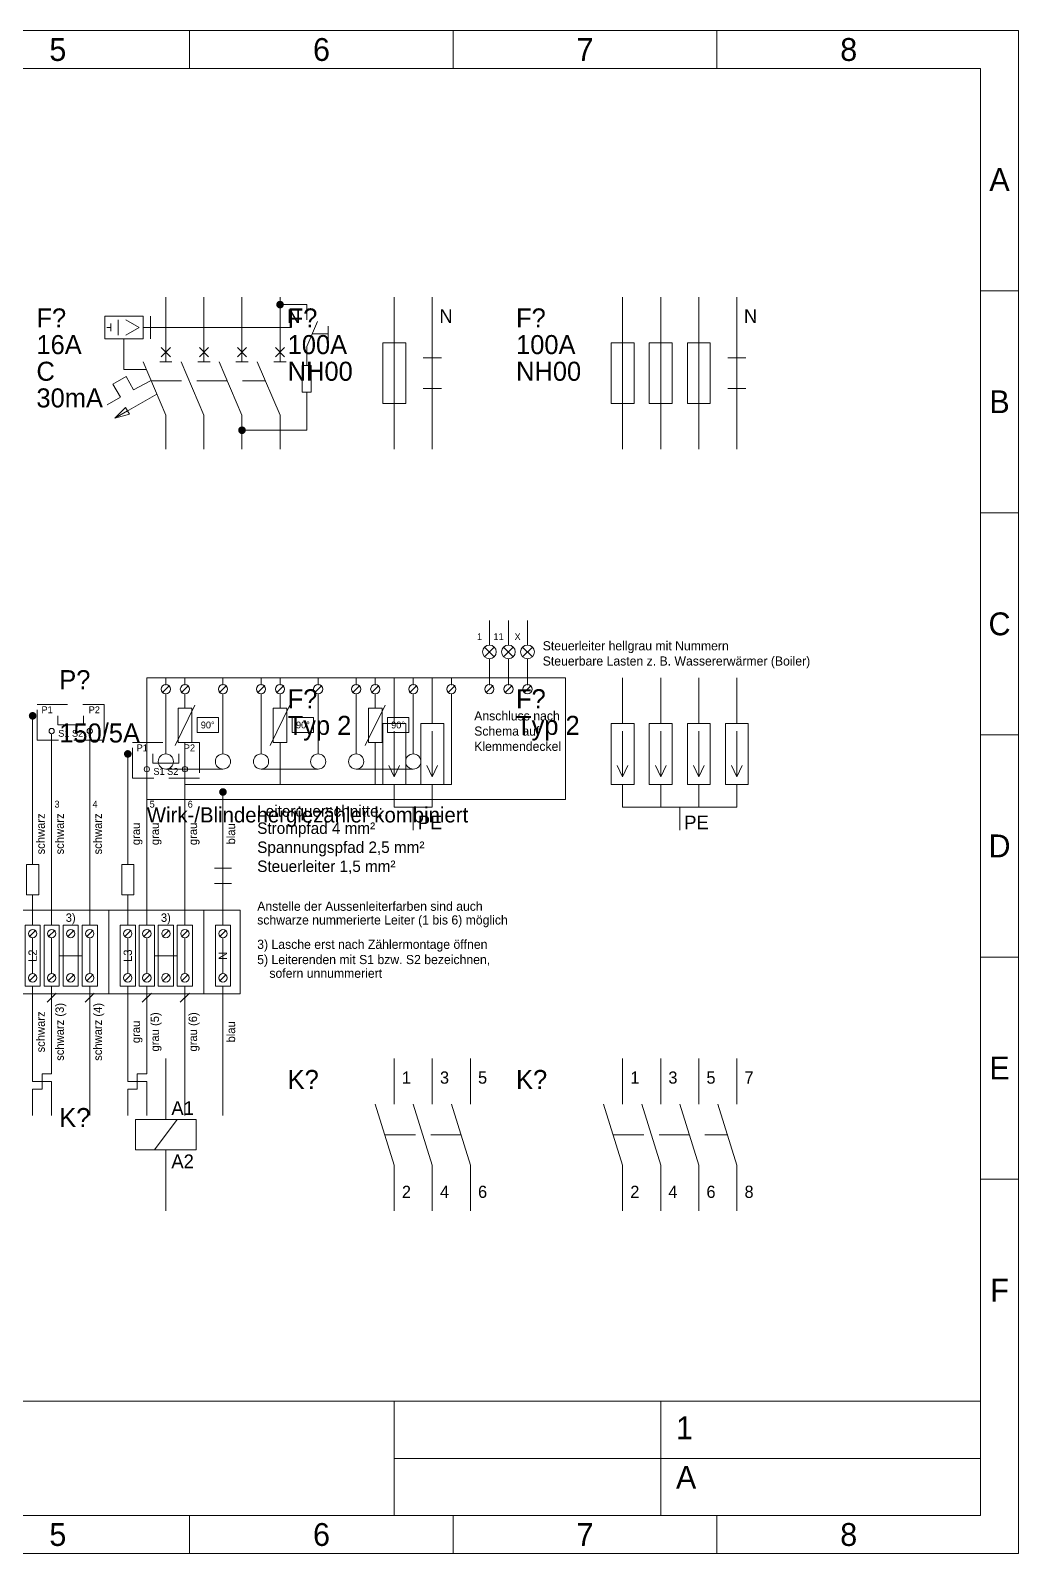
# Model space of a CAD drawing. Header units: millimetres. Extents: x 5 to 292, y 0 to 205.
# Drawn here: x 162.2 to 292, y 5 to 205 of the extents above; entities that cross this region are included whole.
import ezdxf
from ezdxf.enums import TextEntityAlignment as Align

# ---------------------------------------------------------------- set-up
doc = ezdxf.new("R2010")
doc.units = ezdxf.units.MM
doc.linetypes.add('DASHED', pattern=[6, 4, -2])
for name, color, linetype, lineweight in [('SCH_RAHMEN', 7, 'Continuous', 0), ('SCH_SCHRIFTFELD', 7, 'Continuous', 0), ('SCH_SYMBOLE', 7, 'Continuous', 0), ('SCH_TEXT', 7, 'Continuous', 0)]:
    doc.layers.add(name, color=color, linetype=linetype, lineweight=lineweight)

# ---------------------------------------------------------------- blocks, each defined once
blk = doc.blocks.new('SCHRIFTFELD')
at = {"layer": 'SCH_SCHRIFTFELD'}
for p, q in [((45, 0), (45, 15)), ((120, 0), (120, 15)), ((200, 0), (200, 15)), ((235, 0), (235, 15)), ((200, 7.5), (277, 7.5))]:
    blk.add_line(p, q, dxfattribs=at)
blk.add_lwpolyline([(0, 0), (277, 0), (277, 15), (0, 15), (0, 0)], dxfattribs=at)
for tag, p in [('GEZEICHNET', (2, 10)), ('OBJEKT', (47, 10)), ('TITEL', (122, 10)), ('AUFTRAG', (202, 10)), ('BLATT', (237, 10)), ('DATUM', (2, 4)), ('SCHEMA', (202, 3.5)), ('INDEX', (237, 3.5))]:
    blk.add_attdef(tag, p, '', height=3, dxfattribs=at)
blk = doc.blocks.new('RCBO_3PN')
at = {"layer": 'SCH_SYMBOLE'}
for p, q in [((0, 0), (0, -8.5)), ((5, 0), (5, -8.5)), ((10, 0), (10, -8.5)), ((15, 0), (15, -8.5)), ((15, -1), (18.5, -1)), ((18.5, -1), (18.5, -3)), ((-8, -2.5), (-3, -2.5)), ((-8, -5.5), (-8, -2.5)), ((-7.75, -4), (-7.25, -4)), ((-7.25, -4.5), (-7.25, -3.5)), ((-6.25, -5), (-6.25, -3)), ((-5.25, -3), (-3.5, -4)), ((-3.5, -4), (-5.25, -5)), ((-3, -2.5), (-3, -5.5)), ((-3, -4), (16.5, -4)), ((-2, -2.5), (-2, -5.5)), ((18.5, -6.5), (19.9, -3.2)), ((21.3, -3.85), (21.3, -5.85)), ((-3, -5.5), (-8, -5.5)), ((19.2, -4.85), (21.3, -4.85)), ((-0.6, -7.85), (0.6, -6.65)), ((0.6, -7.85), (-0.6, -6.65)), ((4.4, -7.85), (5.6, -6.65)), ((5.6, -7.85), (4.4, -6.65)), ((9.4, -7.85), (10.6, -6.65)), ((10.6, -7.85), (9.4, -6.65)), ((14.4, -7.85), (15.6, -6.65)), ((15.6, -7.85), (14.4, -6.65)), ((18.5, -6.5), (18.5, -9)), ((-3, -8.5), (0, -15.5)), ((-0.8, -8.5), (0.8, -8.5)), ((2, -8.5), (5, -15.5)), ((4.2, -8.5), (5.8, -8.5)), ((7, -8.5), (10, -15.5)), ((9.2, -8.5), (10.8, -8.5)), ((12, -8.5), (15, -15.5)), ((14.2, -8.5), (15.8, -8.5)), ((17.9, -9), (19.1, -9)), ((17.9, -12.5), (17.9, -9)), ((19.1, -9), (19.1, -12.5)), ((-6.96, -11.44), (-5.23, -10.44)), ((-5.96, -13.17), (-6.96, -11.44)), ((-5.23, -10.44), (-4.23, -12.17)), ((-4.23, -12.17), (-2, -11)), ((-7.7, -14.17), (-5.96, -13.17)), ((-6.7, -15.9), (-1.17, -12.78)), ((19.1, -12.5), (17.9, -12.5)), ((18.5, -12.5), (18.5, -17.5)), ((-6.7, -15.9), (-5.28, -14.49)), ((-6.7, -15.9), (-5.02, -14.94)), ((-6.7, -15.9), (-4.76, -15.38)), ((-5.28, -14.49), (-4.76, -15.38)), ((0, -15.5), (0, -20)), ((5, -15.5), (5, -20)), ((10, -15.5), (10, -20)), ((15, -15.5), (15, -20)), ((18.5, -17.5), (10, -17.5))]:
    blk.add_line(p, q, dxfattribs=at)
at = {"layer": 'SCH_SYMBOLE', "linetype": 'DASHED'}
for p, q in [((-5.5, -5.5), (-5.5, -9.5)), ((-5.5, -9.5), (-2.57, -9.5)), ((-1.93, -11), (13.07, -11))]:
    blk.add_line(p, q, dxfattribs=at)
at = {"layer": 'SCH_SYMBOLE', "const_width": 0.5}
for points in [[(14.75, -1, 1), (15.25, -1, 1)], [(9.75, -17.5, 1), (10.25, -17.5, 1)]]:
    blk.add_lwpolyline(points, format="xyb", close=True, dxfattribs=at)
at = {"layer": 'SCH_SYMBOLE'}
blk.add_text('N', height=1.8, dxfattribs=at).set_placement((16.8, -2.5), align=Align.MIDDLE_CENTER)
at = {"layer": 'SCH_TEXT'}
for tag, p in [('BMK', (-17, -4)), ('STROM', (-17, -7.5)), ('CHAR', (-17, -11)), ('IDN', (-17, -14.5))]:
    blk.add_attdef(tag, p, '', height=2.5, dxfattribs=at)
blk = doc.blocks.new('NH_1PT')
at = {"layer": 'SCH_SYMBOLE'}
for p, q in [((0, 0), (0, -6)), ((5, 0), (5, -20)), ((-1.5, -6), (1.5, -6)), ((-1.5, -14), (-1.5, -6)), ((0, -6), (0, -14)), ((1.5, -6), (1.5, -14)), ((3.8, -8), (6.2, -8)), ((3.8, -12), (6.2, -12)), ((1.5, -14), (-1.5, -14)), ((0, -14), (0, -20))]:
    blk.add_line(p, q, dxfattribs=at)
blk.add_text('N', height=1.8, dxfattribs=at).set_placement((6.8, -2.5), align=Align.MIDDLE_CENTER)
at = {"layer": 'SCH_TEXT'}
for tag, p in [('BMK', (-14, -4)), ('STROM', (-14, -7.5)), ('GROESSE', (-14, -11))]:
    blk.add_attdef(tag, p, '', height=2.5, dxfattribs=at)
blk = doc.blocks.new('NH_3PT')
at = {"layer": 'SCH_SYMBOLE'}
for p, q in [((0, 0), (0, -6)), ((5, 0), (5, -6)), ((10, 0), (10, -6)), ((15, 0), (15, -20)), ((-1.5, -6), (1.5, -6)), ((-1.5, -14), (-1.5, -6)), ((0, -6), (0, -14)), ((1.5, -6), (1.5, -14)), ((3.5, -6), (6.5, -6)), ((3.5, -14), (3.5, -6)), ((5, -6), (5, -14)), ((6.5, -6), (6.5, -14)), ((8.5, -6), (11.5, -6)), ((8.5, -14), (8.5, -6)), ((10, -6), (10, -14)), ((11.5, -6), (11.5, -14)), ((13.8, -8), (16.2, -8)), ((13.8, -12), (16.2, -12)), ((1.5, -14), (-1.5, -14)), ((0, -14), (0, -20)), ((6.5, -14), (3.5, -14)), ((5, -14), (5, -20)), ((11.5, -14), (8.5, -14)), ((10, -14), (10, -20))]:
    blk.add_line(p, q, dxfattribs=at)
blk.add_text('N', height=1.8, dxfattribs=at).set_placement((16.8, -2.5), align=Align.MIDDLE_CENTER)
at = {"layer": 'SCH_TEXT'}
for tag, p in [('BMK', (-14, -4)), ('STROM', (-14, -7.5)), ('GROESSE', (-14, -11))]:
    blk.add_attdef(tag, p, '', height=2.5, dxfattribs=at)
blk = doc.blocks.new('ZW_WANDLER')
at = {"layer": 'SCH_SYMBOLE'}
for p, q in [((0, 0), (0, -24.5)), ((3.3, 0), (3.3, -1.2)), ((6.7, -1.2), (6.7, 0)), ((3.3, -1.2), (6.7, -1.2)), ((2.5, -2.35), (2.5, -32.5)), ((7.5, -2.35), (7.5, -32.5)), ((12.5, -5), (12.5, -24.5)), ((15.8, -5), (15.8, -6.2)), ((19.2, -6.2), (19.2, -5)), ((15, -7.35), (15, -32.5)), ((15.8, -6.2), (19.2, -6.2)), ((20, -7.35), (20, -32.5)), ((25, -10), (25, -24.5)), ((28.3, -10), (28.3, -11.2)), ((31.7, -11.2), (31.7, -10)), ((28.3, -11.2), (31.7, -11.2)), ((27.5, -12.35), (27.5, -32.5)), ((32.5, -12.35), (32.5, -32.5)), ((37.5, -15), (37.5, -32.5)), ((-0.8, -24.5), (0.8, -24.5)), ((-0.8, -28.5), (-0.8, -24.5)), ((0.8, -24.5), (0.8, -28.5)), ((11.7, -24.5), (13.3, -24.5)), ((11.7, -28.5), (11.7, -24.5)), ((13.3, -24.5), (13.3, -28.5)), ((24.2, -24.5), (25.8, -24.5)), ((24.2, -28.5), (24.2, -24.5)), ((25.8, -24.5), (25.8, -28.5)), ((36.4, -25), (38.6, -25)), ((36.4, -27), (38.6, -27)), ((0.8, -28.5), (-0.8, -28.5)), ((0, -28.5), (0, -32.5)), ((13.3, -28.5), (11.7, -28.5)), ((12.5, -28.5), (12.5, -32.5)), ((25.8, -28.5), (24.2, -28.5)), ((25, -28.5), (25, -32.5)), ((-2.25, -30.5), (39.75, -30.5)), ((-2.25, -41.5), (-2.25, -30.5)), ((10, -30.5), (10, -41.5)), ((22.5, -30.5), (22.5, -41.5)), ((35, -30.5), (35, -41.5)), ((39.75, -30.5), (39.75, -41.5)), ((-1, -32.5), (1, -32.5)), ((-1, -40.5), (-1, -32.5)), ((-0.44, -34.04), (0.44, -33.16)), ((1, -32.5), (1, -40.5)), ((1.5, -32.5), (3.5, -32.5)), ((1.5, -40.5), (1.5, -32.5)), ((2.06, -34.04), (2.94, -33.16)), ((3.5, -32.5), (3.5, -40.5)), ((4, -32.5), (6, -32.5)), ((4, -40.5), (4, -32.5)), ((4.56, -34.04), (5.44, -33.16)), ((6, -32.5), (6, -40.5)), ((6.5, -32.5), (8.5, -32.5)), ((6.5, -40.5), (6.5, -32.5)), ((7.06, -34.04), (7.94, -33.16)), ((8.5, -32.5), (8.5, -40.5)), ((11.5, -32.5), (13.5, -32.5)), ((11.5, -40.5), (11.5, -32.5)), ((12.06, -34.04), (12.94, -33.16)), ((13.5, -32.5), (13.5, -40.5)), ((14, -32.5), (16, -32.5)), ((14, -40.5), (14, -32.5)), ((14.56, -34.04), (15.44, -33.16)), ((16, -32.5), (16, -40.5)), ((16.5, -32.5), (18.5, -32.5)), ((16.5, -40.5), (16.5, -32.5)), ((17.06, -34.04), (17.94, -33.16)), ((18.5, -32.5), (18.5, -40.5)), ((19, -32.5), (21, -32.5)), ((19, -40.5), (19, -32.5)), ((19.56, -34.04), (20.44, -33.16)), ((21, -32.5), (21, -40.5)), ((24, -32.5), (26, -32.5)), ((24, -40.5), (24, -32.5)), ((24.56, -34.04), (25.44, -33.16)), ((26, -32.5), (26, -40.5)), ((26.5, -32.5), (28.5, -32.5)), ((26.5, -40.5), (26.5, -32.5)), ((27.06, -34.04), (27.94, -33.16)), ((28.5, -32.5), (28.5, -40.5)), ((29, -32.5), (31, -32.5)), ((29, -40.5), (29, -32.5)), ((29.56, -34.04), (30.44, -33.16)), ((31, -32.5), (31, -40.5)), ((31.5, -32.5), (33.5, -32.5)), ((31.5, -40.5), (31.5, -32.5)), ((32.06, -34.04), (32.94, -33.16)), ((33.5, -32.5), (33.5, -40.5)), ((36.5, -32.5), (38.5, -32.5)), ((36.5, -40.5), (36.5, -32.5)), ((37.06, -34.04), (37.94, -33.16)), ((38.5, -32.5), (38.5, -40.5)), ((0, -34.2), (0, -38.8)), ((2.5, -34.2), (2.5, -38.8)), ((7.5, -34.2), (7.5, -38.8)), ((12.5, -34.2), (12.5, -38.8)), ((15, -34.2), (15, -38.8)), ((20, -34.2), (20, -38.8)), ((25, -34.2), (25, -38.8)), ((27.5, -34.2), (27.5, -38.8)), ((32.5, -34.2), (32.5, -38.8)), ((37.5, -34.2), (37.5, -38.8)), ((3.5, -36.5), (6.5, -36.5)), ((16, -36.5), (19, -36.5)), ((28.5, -36.5), (31.5, -36.5)), ((-0.44, -39.84), (0.44, -38.96)), ((2.06, -39.84), (2.94, -38.96)), ((4.56, -39.84), (5.44, -38.96)), ((7.06, -39.84), (7.94, -38.96)), ((12.06, -39.84), (12.94, -38.96)), ((14.56, -39.84), (15.44, -38.96)), ((17.06, -39.84), (17.94, -38.96)), ((19.56, -39.84), (20.44, -38.96)), ((24.56, -39.84), (25.44, -38.96)), ((27.06, -39.84), (27.94, -38.96)), ((29.56, -39.84), (30.44, -38.96)), ((32.06, -39.84), (32.94, -38.96)), ((37.06, -39.84), (37.94, -38.96)), ((39.75, -41.5), (-2.25, -41.5)), ((1, -40.5), (-1, -40.5)), ((0, -40.5), (0, -53)), ((3.5, -40.5), (1.5, -40.5)), ((1.9, -42.6), (3.1, -41.4)), ((2.5, -40.5), (2.5, -52)), ((6, -40.5), (4, -40.5)), ((8.5, -40.5), (6.5, -40.5)), ((6.9, -42.6), (8.1, -41.4)), ((7.5, -40.5), (7.5, -57.5)), ((13.5, -40.5), (11.5, -40.5)), ((12.5, -40.5), (12.5, -53)), ((16, -40.5), (14, -40.5)), ((14.4, -42.6), (15.6, -41.4)), ((15, -40.5), (15, -52)), ((18.5, -40.5), (16.5, -40.5)), ((21, -40.5), (19, -40.5)), ((19.4, -42.6), (20.6, -41.4)), ((20, -40.5), (20, -57.5)), ((26, -40.5), (24, -40.5)), ((25, -40.5), (25, -53)), ((28.5, -40.5), (26.5, -40.5)), ((26.9, -42.6), (28.1, -41.4)), ((27.5, -40.5), (27.5, -52)), ((31, -40.5), (29, -40.5)), ((33.5, -40.5), (31.5, -40.5)), ((31.9, -42.6), (33.1, -41.4)), ((32.5, -40.5), (32.5, -57.5)), ((38.5, -40.5), (36.5, -40.5)), ((37.5, -40.5), (37.5, -57.5)), ((2.5, -52), (1.25, -52)), ((1.25, -52), (1.25, -54)), ((15, -52), (13.75, -52)), ((13.75, -52), (13.75, -54)), ((27.5, -52), (26.25, -52)), ((26.25, -52), (26.25, -54)), ((0, -53), (2.5, -53)), ((1.25, -54), (0, -54)), ((0, -54), (0, -57.5)), ((2.5, -53), (2.5, -57.5)), ((12.5, -53), (15, -53)), ((13.75, -54), (12.5, -54)), ((12.5, -54), (12.5, -57.5)), ((15, -53), (15, -57.5)), ((25, -53), (27.5, -53)), ((26.25, -54), (25, -54)), ((25, -54), (25, -57.5)), ((27.5, -53), (27.5, -57.5))]:
    blk.add_line(p, q, dxfattribs=at)
at = {"layer": 'SCH_SYMBOLE', "linetype": 'DASHED'}
for p, q in [((0.6, 1.5), (9.4, 1.5)), ((0.6, -3.2), (0.6, 1.5)), ((9.4, 1.5), (9.4, -3.2)), ((9.4, -3.2), (0.6, -3.2)), ((13.1, -3.5), (21.9, -3.5)), ((13.1, -8.2), (13.1, -3.5)), ((21.9, -3.5), (21.9, -8.2)), ((21.9, -8.2), (13.1, -8.2)), ((25.6, -8.5), (34.4, -8.5)), ((25.6, -13.2), (25.6, -8.5)), ((34.4, -8.5), (34.4, -13.2)), ((34.4, -13.2), (25.6, -13.2))]:
    blk.add_line(p, q, dxfattribs=at)
at = {"layer": 'SCH_SYMBOLE', "const_width": 0.5}
for points in [[(-0.25, 0, 1), (0.25, 0, 1)], [(12.25, -5, 1), (12.75, -5, 1)], [(24.75, -10, 1), (25.25, -10, 1)], [(37.25, -15, 1), (37.75, -15, 1)]]:
    blk.add_lwpolyline(points, format="xyb", close=True, dxfattribs=at)
at = {"layer": 'SCH_SYMBOLE'}
for centre, radius in [((2.5, -2), 0.35), ((7.5, -2), 0.35), ((15, -7), 0.35), ((20, -7), 0.35), ((27.5, -12), 0.35), ((32.5, -12), 0.35), ((0, -33.6), 0.55), ((2.5, -33.6), 0.55), ((5, -33.6), 0.55), ((7.5, -33.6), 0.55), ((12.5, -33.6), 0.55), ((15, -33.6), 0.55), ((17.5, -33.6), 0.55), ((20, -33.6), 0.55), ((25, -33.6), 0.55), ((27.5, -33.6), 0.55), ((30, -33.6), 0.55), ((32.5, -33.6), 0.55), ((37.5, -33.6), 0.55), ((0, -39.4), 0.55), ((2.5, -39.4), 0.55), ((5, -39.4), 0.55), ((7.5, -39.4), 0.55), ((12.5, -39.4), 0.55), ((15, -39.4), 0.55), ((17.5, -39.4), 0.55), ((20, -39.4), 0.55), ((25, -39.4), 0.55), ((27.5, -39.4), 0.55), ((30, -39.4), 0.55), ((32.5, -39.4), 0.55), ((37.5, -39.4), 0.55)]:
    blk.add_circle(centre, radius, dxfattribs=at)
for s, height, p in [('P1', 0.9, (1.9, 0.8)), ('P2', 0.9, (8.1, 0.8)), ('S1', 0.9, (4.1, -2.3)), ('S2', 0.9, (5.9, -2.3)), ('P1', 0.9, (14.4, -4.2)), ('P2', 0.9, (20.6, -4.2)), ('S1', 0.9, (16.6, -7.3)), ('S2', 0.9, (18.4, -7.3)), ('P1', 0.9, (26.9, -9.2)), ('P2', 0.9, (33.1, -9.2)), ('S1', 0.9, (29.1, -12.3)), ('S2', 0.9, (30.9, -12.3)), ('1', 0.9, (3.2, -16.6)), ('2', 0.9, (8.2, -16.6)), ('3', 0.9, (15.7, -16.6)), ('4', 0.9, (20.7, -16.6)), ('5', 0.9, (28.2, -16.6)), ('6', 0.9, (33.2, -16.6)), ('3)', 1.1, (5, -31.5)), ('3)', 1.1, (17.5, -31.5)), ('3)', 1.1, (30, -31.5)), ('5)', 1.1, (-3.6, -42.3))]:
    blk.add_text(s, height=height, dxfattribs=at).set_placement(p, align=Align.MIDDLE_CENTER)
for s, p in [('schwarz', (13.55, -20.5)), ('schwarz', (16.05, -20.5)), ('schwarz', (21.05, -20.5)), ('braun', (1.05, -20.5)), ('braun', (3.55, -20.5)), ('braun', (8.55, -20.5)), ('grau', (26.05, -20.5)), ('grau', (28.55, -20.5)), ('grau', (33.55, -20.5)), ('blau', (38.55, -20.5)), ('L1', (0, -36.5)), ('L2', (12.5, -36.5)), ('L3', (25, -36.5)), ('N', (37.5, -36.5)), ('braun (1)', (3.55, -46.5)), ('braun (2)', (8.55, -46.5)), ('schwarz', (13.55, -46.5)), ('schwarz (3)', (16.05, -46.5)), ('schwarz (4)', (21.05, -46.5)), ('braun', (1.05, -46.5)), ('grau', (26.05, -46.5)), ('grau (5)', (28.55, -46.5)), ('grau (6)', (33.55, -46.5)), ('blau', (38.55, -46.5))]:
    blk.add_text(s, height=1.1, rotation=90, dxfattribs=at).set_placement(p, align=Align.MIDDLE_CENTER)
for s, height, p in [('Leiterquerschnitte:', 1.5, (42, -17.5)), ('Anstelle der Aussenleiterfarben sind auch', 1.2, (42, -30)), ('Abdeckung plombierbar', 1.1, (-16, -32.5)), ('schwarze nummerierte Leiter (1 bis 6) möglich', 1.2, (42, -31.8)), ('Prüfklemmen, Abdeckung', 1.1, (-16, -35)), ('3) Lasche erst nach Zählermontage öffnen', 1.2, (42, -35)), ('plombierbar', 1.1, (-16, -36.7)), ('5) Leiterenden mit S1 bzw. S2 bezeichnen,', 1.2, (42, -37)), ('sofern unnummeriert', 1.2, (43.6, -38.8))]:
    blk.add_text(s, height=height, dxfattribs=at).set_placement(p, align=Align.MIDDLE_LEFT)
at = {"layer": 'SCH_TEXT'}
for tag, p, height in [('QI', (42, -20.5), 1.5), ('FBMK', (-14, -24.5), 2.5), ('QU', (42, -23), 1.5), ('QK', (42, -25.5), 1.5), ('FSTROM', (-14, -28), 2.5)]:
    blk.add_attdef(tag, p, '', height=height, dxfattribs=at)
blk = doc.blocks.new('ZW_ZAEHLER')
at = {"layer": 'SCH_SYMBOLE'}
for p, q in [((42.5, 4.3), (42.5, 7.5)), ((45, 4.3), (45, 7.5)), ((47.5, 4.3), (47.5, 7.5)), ((41.86, 2.76), (43.14, 4.04)), ((41.86, 4.04), (43.14, 2.76)), ((44.36, 2.76), (45.64, 4.04)), ((44.36, 4.04), (45.64, 2.76)), ((46.86, 2.76), (48.14, 4.04)), ((46.86, 4.04), (48.14, 2.76)), ((42.5, 0), (42.5, 2.5)), ((45, 0), (45, 2.5)), ((47.5, 0), (47.5, 2.5)), ((-2.5, 0), (52.5, 0)), ((-2.5, -16), (-2.5, 0)), ((0, 0), (0, -0.95)), ((2.5, 0), (2.5, -0.95)), ((7.5, 0), (7.5, -0.95)), ((12.5, 0), (12.5, -0.95)), ((15, 0), (15, -0.95)), ((20, 0), (20, -0.95)), ((25, 0), (25, -0.95)), ((27.5, 0), (27.5, -0.95)), ((32.5, 0), (32.5, -0.95)), ((37.5, 0), (37.5, -0.95)), ((42.5, 0), (42.5, -0.95)), ((45, 0), (45, -0.95)), ((47.5, 0), (47.5, -0.95)), ((52.5, 0), (52.5, -16)), ((-0.48, -1.98), (0.48, -1.02)), ((2.02, -1.98), (2.98, -1.02)), ((7.02, -1.98), (7.98, -1.02)), ((12.02, -1.98), (12.98, -1.02)), ((14.52, -1.98), (15.48, -1.02)), ((19.52, -1.98), (20.48, -1.02)), ((24.52, -1.98), (25.48, -1.02)), ((27.02, -1.98), (27.98, -1.02)), ((32.02, -1.98), (32.98, -1.02)), ((37.02, -1.98), (37.98, -1.02)), ((42.02, -1.98), (42.98, -1.02)), ((44.52, -1.98), (45.48, -1.02)), ((47.02, -1.98), (47.98, -1.02)), ((0, -2.1), (0, -10)), ((1.2, -8.9), (3.8, -3.6)), ((1.6, -4), (3.4, -4)), ((1.6, -8.5), (1.6, -4)), ((2.5, -2.1), (2.5, -4)), ((3.4, -4), (3.4, -8.5)), ((7.5, -2.1), (7.5, -10)), ((12.5, -2.1), (12.5, -10)), ((13.7, -8.9), (16.3, -3.6)), ((14.1, -4), (15.9, -4)), ((14.1, -8.5), (14.1, -4)), ((15, -2.1), (15, -4)), ((15.9, -4), (15.9, -8.5)), ((20, -2.1), (20, -10)), ((25, -2.1), (25, -10)), ((26.2, -8.9), (28.8, -3.6)), ((26.6, -4), (28.4, -4)), ((26.6, -8.5), (26.6, -4)), ((27.5, -2.1), (27.5, -4)), ((28.4, -4), (28.4, -8.5)), ((32.5, -2.1), (32.5, -10)), ((37.5, -2.1), (37.5, -14)), ((4.1, -5.2), (6.9, -5.2)), ((4.1, -7.2), (4.1, -5.2)), ((6.9, -5.2), (6.9, -7.2)), ((16.6, -5.2), (19.4, -5.2)), ((16.6, -7.2), (16.6, -5.2)), ((19.4, -5.2), (19.4, -7.2)), ((29.1, -5.2), (31.9, -5.2)), ((29.1, -7.2), (29.1, -5.2)), ((31.9, -5.2), (31.9, -7.2)), ((6.9, -7.2), (4.1, -7.2)), ((19.4, -7.2), (16.6, -7.2)), ((31.9, -7.2), (29.1, -7.2)), ((3.4, -8.5), (1.6, -8.5)), ((2.5, -8.5), (2.5, -14)), ((15.9, -8.5), (14.1, -8.5)), ((15, -8.5), (15, -14)), ((28.4, -8.5), (26.6, -8.5)), ((27.5, -8.5), (27.5, -14)), ((0, -12), (7.5, -12)), ((12.5, -12), (20, -12)), ((25, -12), (32.5, -12)), ((2.5, -14), (37.5, -14)), ((52.5, -16), (-2.5, -16))]:
    blk.add_line(p, q, dxfattribs=at)
for centre, radius in [((42.5, 3.4), 0.9), ((45, 3.4), 0.9), ((47.5, 3.4), 0.9), ((0, -1.5), 0.6), ((2.5, -1.5), 0.6), ((7.5, -1.5), 0.6), ((12.5, -1.5), 0.6), ((15, -1.5), 0.6), ((20, -1.5), 0.6), ((25, -1.5), 0.6), ((27.5, -1.5), 0.6), ((32.5, -1.5), 0.6), ((37.5, -1.5), 0.6), ((42.5, -1.5), 0.6), ((45, -1.5), 0.6), ((47.5, -1.5), 0.6), ((0, -11), 1), ((7.5, -11), 1), ((12.5, -11), 1), ((20, -11), 1), ((25, -11), 1), ((32.5, -11), 1)]:
    blk.add_circle(centre, radius, dxfattribs=at)
for s, p in [('1', (41.2, 5.4)), ('11', (43.7, 5.4)), ('X', (46.2, 5.4)), ('90°', (5.5, -6.2)), ('90°', (18, -6.2)), ('90°', (30.5, -6.2))]:
    blk.add_text(s, height=0.9, dxfattribs=at).set_placement(p, align=Align.MIDDLE_CENTER)
for s, p in [('Steuerleiter hellgrau mit Nummern', (49.5, 4.2)), ('Steuerbare Lasten z. B. Wassererwärmer (Boiler)', (49.5, 2.2)), ('Anschluss nach', (40.5, -5)), ('Schema auf', (40.5, -7)), ('Klemmendeckel', (40.5, -9))]:
    blk.add_text(s, height=1.2, dxfattribs=at).set_placement(p, align=Align.MIDDLE_LEFT)
at = {"layer": 'SCH_TEXT'}
for tag, p, height in [('BMK', (-14, -1.5), 2.5), ('ZAEHLERNR', (-14, -5), 2.5), ('WANDLER', (-14, -8.5), 2.5), ('TEXT', (-2.5, -19), 2)]:
    blk.add_attdef(tag, p, '', height=height, dxfattribs=at)
blk = doc.blocks.new('SPD_2P')
at = {"layer": 'SCH_SYMBOLE'}
for p, q in [((0, 0), (0, -6)), ((5, 0), (5, -6)), ((-1.5, -6), (1.5, -6)), ((-1.5, -14), (-1.5, -6)), ((1.5, -6), (1.5, -14)), ((3.5, -6), (6.5, -6)), ((3.5, -14), (3.5, -6)), ((6.5, -6), (6.5, -14)), ((0, -7), (0, -13)), ((5, -7), (5, -13)), ((0, -13), (-0.7, -11.5)), ((0, -13), (0.7, -11.5)), ((5, -13), (4.3, -11.5)), ((5, -13), (5.7, -11.5)), ((1.5, -14), (-1.5, -14)), ((0, -14), (0, -17)), ((6.5, -14), (3.5, -14)), ((5, -14), (5, -17)), ((0, -17), (5, -17)), ((2.5, -17), (2.5, -20))]:
    blk.add_line(p, q, dxfattribs=at)
blk.add_text('PE', height=1.8, dxfattribs=at).set_placement((4.7, -19), align=Align.MIDDLE_CENTER)
at = {"layer": 'SCH_TEXT'}
for tag, p in [('BMK', (-14, -4)), ('TYP', (-14, -7.5))]:
    blk.add_attdef(tag, p, '', height=2.5, dxfattribs=at)
blk = doc.blocks.new('SPD_4P')
at = {"layer": 'SCH_SYMBOLE'}
for p, q in [((0, 0), (0, -6)), ((5, 0), (5, -6)), ((10, 0), (10, -6)), ((15, 0), (15, -6)), ((-1.5, -6), (1.5, -6)), ((-1.5, -14), (-1.5, -6)), ((1.5, -6), (1.5, -14)), ((3.5, -6), (6.5, -6)), ((3.5, -14), (3.5, -6)), ((6.5, -6), (6.5, -14)), ((8.5, -6), (11.5, -6)), ((8.5, -14), (8.5, -6)), ((11.5, -6), (11.5, -14)), ((13.5, -6), (16.5, -6)), ((13.5, -14), (13.5, -6)), ((16.5, -6), (16.5, -14)), ((0, -7), (0, -13)), ((5, -7), (5, -13)), ((10, -7), (10, -13)), ((15, -7), (15, -13)), ((0, -13), (-0.7, -11.5)), ((0, -13), (0.7, -11.5)), ((5, -13), (4.3, -11.5)), ((5, -13), (5.7, -11.5)), ((10, -13), (9.3, -11.5)), ((10, -13), (10.7, -11.5)), ((15, -13), (14.3, -11.5)), ((15, -13), (15.7, -11.5)), ((1.5, -14), (-1.5, -14)), ((0, -14), (0, -17)), ((6.5, -14), (3.5, -14)), ((5, -14), (5, -17)), ((11.5, -14), (8.5, -14)), ((10, -14), (10, -17)), ((16.5, -14), (13.5, -14)), ((15, -14), (15, -17)), ((0, -17), (15, -17)), ((7.5, -17), (7.5, -20))]:
    blk.add_line(p, q, dxfattribs=at)
blk.add_text('PE', height=1.8, dxfattribs=at).set_placement((9.7, -19), align=Align.MIDDLE_CENTER)
at = {"layer": 'SCH_TEXT'}
for tag, p in [('BMK', (-14, -4)), ('TYP', (-14, -7.5))]:
    blk.add_attdef(tag, p, '', height=2.5, dxfattribs=at)
blk = doc.blocks.new('RELAIS_1P')
at = {"layer": 'SCH_SYMBOLE'}
for p, q in [((0, 0), (0, -8)), ((-4, -8), (4, -8)), ((-4, -12), (-4, -8)), ((-1.5, -12), (1.5, -8)), ((4, -8), (4, -12)), ((4, -12), (-4, -12)), ((0, -12), (0, -20))]:
    blk.add_line(p, q, dxfattribs=at)
for s, p in [('A1', (2.2, -6.5)), ('A2', (2.2, -13.5))]:
    blk.add_text(s, height=1.8, dxfattribs=at).set_placement(p, align=Align.MIDDLE_CENTER)
at = {"layer": 'SCH_TEXT'}
for tag, p in [('BMK', (-14, -9)), ('TEXT', (-14, -12.5))]:
    blk.add_attdef(tag, p, '', height=2.5, dxfattribs=at)
blk = doc.blocks.new('SCHUETZ_3P')
at = {"layer": 'SCH_SYMBOLE'}
for p, q in [((0, 0), (0, -6)), ((5, 0), (5, -6)), ((10, 0), (10, -6)), ((0, -14), (-2.5, -6)), ((5, -14), (2.5, -6)), ((10, -14), (7.5, -6)), ((0, -14), (0, -20)), ((5, -14), (5, -20)), ((10, -14), (10, -20))]:
    blk.add_line(p, q, dxfattribs=at)
at = {"layer": 'SCH_SYMBOLE', "linetype": 'DASHED'}
blk.add_line((-1.2, -10), (8.8, -10), dxfattribs=at)
at = {"layer": 'SCH_SYMBOLE'}
for s, p in [('1', (1.6, -2.5)), ('3', (6.6, -2.5)), ('5', (11.6, -2.5)), ('2', (1.6, -17.5)), ('4', (6.6, -17.5)), ('6', (11.6, -17.5))]:
    blk.add_text(s, height=1.6, dxfattribs=at).set_placement(p, align=Align.MIDDLE_CENTER)
at = {"layer": 'SCH_TEXT'}
blk.add_attdef('BMK', (-14, -4), '', height=2.5, dxfattribs=at)
blk = doc.blocks.new('SCHUETZ_4P')
at = {"layer": 'SCH_SYMBOLE'}
for p, q in [((0, 0), (0, -6)), ((5, 0), (5, -6)), ((10, 0), (10, -6)), ((15, 0), (15, -6)), ((0, -14), (-2.5, -6)), ((5, -14), (2.5, -6)), ((10, -14), (7.5, -6)), ((15, -14), (12.5, -6)), ((0, -14), (0, -20)), ((5, -14), (5, -20)), ((10, -14), (10, -20)), ((15, -14), (15, -20))]:
    blk.add_line(p, q, dxfattribs=at)
at = {"layer": 'SCH_SYMBOLE', "linetype": 'DASHED'}
blk.add_line((-1.2, -10), (13.8, -10), dxfattribs=at)
at = {"layer": 'SCH_SYMBOLE'}
for s, p in [('1', (1.6, -2.5)), ('3', (6.6, -2.5)), ('5', (11.6, -2.5)), ('7', (16.6, -2.5)), ('2', (1.6, -17.5)), ('4', (6.6, -17.5)), ('6', (11.6, -17.5)), ('8', (16.6, -17.5))]:
    blk.add_text(s, height=1.6, dxfattribs=at).set_placement(p, align=Align.MIDDLE_CENTER)
at = {"layer": 'SCH_TEXT'}
blk.add_attdef('BMK', (-14, -4), '', height=2.5, dxfattribs=at)

msp = doc.modelspace()

# ---------------------------------------------------------------- linework, layer by layer
at = {"layer": 'SCH_RAHMEN'}
for p, q in [((183.12, 200), (183.12, 205)), ((217.75, 200), (217.75, 205)), ((252.38, 200), (252.38, 205)), ((287, 170.83), (292, 170.83)), ((287, 141.67), (292, 141.67)), ((287, 112.5), (292, 112.5)), ((287, 83.33), (292, 83.33)), ((287, 54.17), (292, 54.17)), ((183.12, 5), (183.12, 10)), ((217.75, 5), (217.75, 10)), ((252.38, 5), (252.38, 10))]:
    msp.add_line(p, q, dxfattribs=at)
for points in [[(5, 5), (292, 5), (292, 205), (5, 205), (5, 5)], [(10, 10), (287, 10), (287, 200), (10, 200), (10, 10)]]:
    msp.add_lwpolyline(points, dxfattribs=at)

# ---------------------------------------------------------------- block references
at = {"layer": 'SCH_SCHRIFTFELD'}
msp.add_blockref('SCHRIFTFELD', (10, 10), dxfattribs=at).add_auto_attribs({'DATUM': '19.10.2026', 'BLATT': '1', 'INDEX': 'A'})
at = {"layer": 'SCH_SYMBOLE'}
for name, p, values in [('RCBO_3PN', (180, 170), {'BMK': 'F?', 'STROM': '16A', 'CHAR': 'C', 'IDN': '30mA'}), ('NH_1PT', (210, 170), {'BMK': 'F?', 'STROM': '100A', 'GROESSE': 'NH00'}), ('NH_3PT', (240, 170), {'BMK': 'F?', 'STROM': '100A', 'GROESSE': 'NH00'}), ('ZW_ZAEHLER', (180, 120), {'BMK': 'P?', 'WANDLER': '150/5A', 'TEXT': 'Wirk-/Blindenergiezähler kombiniert'}), ('ZW_WANDLER', (150, 120), {'FBMK': 'F?', 'FSTROM': '10A', 'QI': 'Strompfad 4 mm²', 'QU': 'Spannungspfad 2,5 mm²', 'QK': 'Steuerleiter 1,5 mm²'}), ('SPD_2P', (210, 120), {'BMK': 'F?', 'TYP': 'Typ 2'}), ('SPD_4P', (240, 120), {'BMK': 'F?', 'TYP': 'Typ 2'}), ('RELAIS_1P', (180, 70), {'BMK': 'K?'}), ('SCHUETZ_3P', (210, 70), {'BMK': 'K?'}), ('SCHUETZ_4P', (240, 70), {'BMK': 'K?'})]:
    msp.add_blockref(name, p, dxfattribs=at).add_auto_attribs(values)

# ---------------------------------------------------------------- texts
at = {"layer": 'SCH_RAHMEN'}
for s, p in [('5', (165.81, 202.5)), ('6', (200.44, 202.5)), ('7', (235.06, 202.5)), ('8', (269.69, 202.5)), ('A', (289.5, 185.42)), ('B', (289.5, 156.25)), ('C', (289.5, 127.08)), ('D', (289.5, 97.92)), ('E', (289.5, 68.75)), ('F', (289.5, 39.58)), ('5', (165.81, 7.5)), ('6', (200.44, 7.5)), ('7', (235.06, 7.5)), ('8', (269.69, 7.5))]:
    msp.add_text(s, height=3, dxfattribs=at).set_placement(p, align=Align.MIDDLE_CENTER)

doc.saveas('drawing.dxf')
